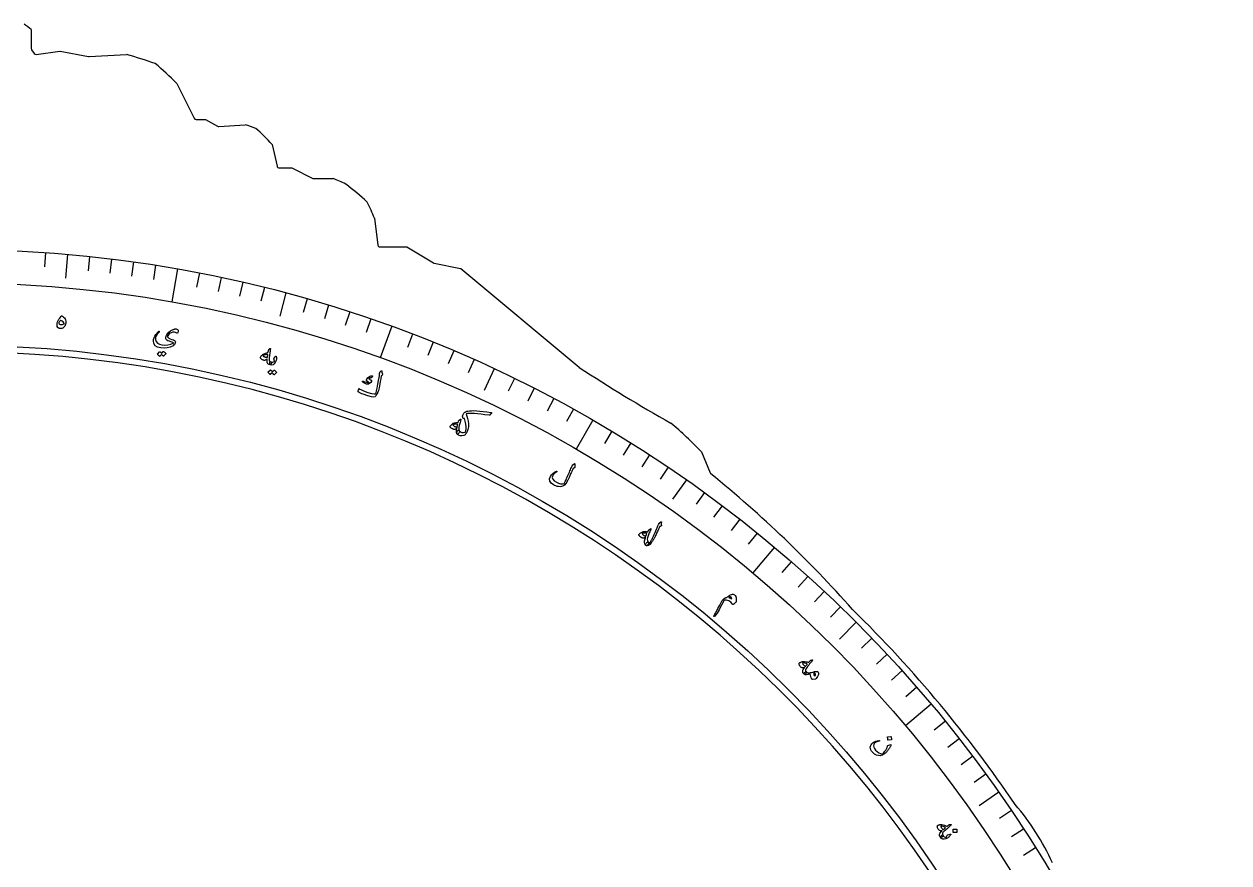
# Model space of a CAD drawing. Header units: millimetres. Extents: x -88 to 88, y -88 to 103.
# Drawn here: x 4.6 to 87.6, y 45.4 to 103.1 of the extents above; entities that cross this region are included whole.
import ezdxf

# ---------------------------------------------------------------- set-up
doc = ezdxf.new("R2010")
doc.units = ezdxf.units.MM
for name, color, linetype in [('CUT_INNER', 6, 'Continuous'), ('CUT_OUTER', 1, 'Continuous'), ('ENGRAVE', 7, 'Continuous'), ('ENGRAVE_FINE', 8, 'Continuous'), ('TEXT', 5, 'Continuous')]:
    doc.layers.add(name, color=color, linetype=linetype)

msp = doc.modelspace()

# ---------------------------------------------------------------- linework, layer by layer
at = {"layer": 'CUT_INNER'}
msp.add_arc((0, 0), 80.52, 110.390625, 87.539062, dxfattribs=at)
at = {"layer": 'CUT_OUTER'}
for points in [[(5.139, 102.6889), (5.1392, 102.6851), (5.1392, 101.3739)], [(5.1644, 101.2907), (5.334, 101.0366)], [(5.48, 100.9714), (7.1134, 101.2047), (7.1174, 101.2051), (7.1215, 101.2045), (9.0784, 100.8372), (9.0958, 100.8349), (9.1132, 100.8348), (11.6893, 100.9578), (11.6925, 100.9579)], [(15.1535, 98.9797), (15.1551, 98.9767), (16.3485, 96.5899)], [(16.4827, 96.507), (17.1279, 96.507), (17.1318, 96.5068), (17.1352, 96.505), (17.9585, 96.0348)], [(18.0429, 96.0154), (19.8483, 96.1354), (19.8519, 96.1354)], [(21.7068, 94.7759), (21.7077, 94.7726), (22.0506, 93.2854)], [(22.1968, 93.1691), (23.0631, 93.1691), (23.0665, 93.169), (23.0697, 93.1676), (24.5186, 92.4431)], [(24.5857, 92.4273), (25.906, 92.4273), (25.9098, 92.4271)], [(28.7538, 89.7072), (28.7545, 89.7036), (28.9849, 87.8604)], [(29.1337, 87.729), (30.9761, 87.729), (30.9795, 87.7288), (30.9824, 87.7272), (32.8114, 86.6292)], [(32.8592, 86.6107), (34.6842, 86.246), (34.6878, 86.2451), (34.6907, 86.2429), (42.8395, 79.4527), (42.8483, 79.4459)], [(51.2545, 73.6348), (51.2562, 73.6312), (51.8611, 72.1806)]]:
    msp.add_lwpolyline(points, dxfattribs=at)
for centre, radius, start, end in [((0.8608, 97.5028), 6.723, 50.479693, 55.740551), ((5.2892, 101.3739), 0.15, 180, 213.721462), ((5.4588, 101.1199), 0.15, 213.721462, 278.130102), ((5.6494, 78.1646), 23.5807, 70.113319, 75.150982), ((2.0546, 86.1812), 18.3134, 44.335315, 50.63229), ((16.4827, 96.657), 0.15, 206.565051, 270), ((18.0329, 96.1651), 0.15, 240.267662, 273.801441), ((17.6873, 88.4047), 8.0281, 68.774893, 74.357478), ((9.0762, 83.2485), 17.1001, 42.385367, 47.659722), ((22.1968, 93.3191), 0.15, 192.983158, 270), ((24.5857, 92.5773), 0.15, 243.434949, 270), ((22.6931, 83.731), 9.2719, 63.876199, 69.700568), ((14.7414, 76.106), 19.9804, 47.424843, 52.965078), ((16.3004, 84.8365), 13.3721, 21.361041, 26.578419), ((29.1337, 87.879), 0.15, 187.125016, 270), ((32.8886, 86.7578), 0.15, 239.02025, 258.700527), ((97.6163, 162.4331), 99.4304, 236.576933, 240.829687), ((31.3224, 54.5665), 27.5842, 43.731018, 49.72837), ((51.9996, 72.2383), 0.15, 202.634342, 226.588389), ((0.3187, 8.4724), 81.9297, 41.531707, 50.98404), ((0.1334, 0.1172), 87.8225, 39.723364, 45.535304), ((0.0414, 0.0327), 87.9472, 34.128011, 39.727406), ((59.8501, 38.2435), 17.1091, 24.563015, 40.587802)]:
    msp.add_arc(centre, radius, start, end, dxfattribs=at)
at = {"layer": 'ENGRAVE'}
for points in [[(7.6306, 87.218), (7.4872, 85.5787)], [(15.2031, 86.2211), (14.803, 83.9523)], [(22.6599, 84.568), (22.234, 82.9784)], [(29.9443, 82.2712), (29.1563, 80.1063)], [(37.0007, 79.3483), (36.3053, 77.8569)], [(43.7756, 75.8216), (42.6237, 73.8264)], [(50.2173, 71.7177), (49.2734, 70.3697)], [(56.2768, 67.0681), (54.7959, 65.3033)], [(61.908, 61.908), (60.7444, 60.7444)], [(67.0681, 56.2768), (65.3033, 54.7959)], [(71.7177, 50.2173), (70.3697, 49.2734)]]:
    msp.add_lwpolyline(points, dxfattribs=at)
for radius in [87.5512, 85.2474, 80.9688]:
    msp.add_circle((0, 0), radius, dxfattribs=at)
at = {"layer": 'ENGRAVE_FINE'}
for points in [[(6.1073, 87.3379), (6.0384, 86.353)], [(9.1516, 87.0716), (9.0484, 86.0896)], [(10.6698, 86.8986), (10.5495, 85.9186)], [(12.1848, 86.6992), (12.0474, 85.7214)], [(13.696, 86.4733), (13.5416, 85.4981)], [(16.7056, 85.9426), (16.5172, 84.9734)], [(18.2029, 85.638), (17.9976, 84.6722)], [(19.6947, 85.3073), (19.4726, 84.3452)], [(21.1806, 84.9506), (20.9417, 83.9925)], [(24.1324, 84.1596), (23.8602, 83.2105)], [(25.5975, 83.7256), (25.3088, 82.7814)], [(27.0548, 83.2661), (26.7497, 82.3271)], [(28.5039, 82.7813), (28.1824, 81.8477)], [(31.3755, 81.7361), (31.0217, 80.8143)], [(32.7973, 81.1761), (32.4274, 80.2606)], [(34.209, 80.5913), (33.8232, 79.6824)], [(35.6103, 79.982), (35.2087, 79.08)], [(38.3799, 78.6905), (37.9471, 77.8031)], [(39.7474, 78.0087), (39.2992, 77.1289)], [(41.1028, 77.3031), (40.6393, 76.4313)], [(42.4457, 76.574), (41.967, 75.7104)], [(45.0922, 75.046), (44.5837, 74.1997)], [(46.3951, 74.2476), (45.8718, 73.4103)], [(47.6838, 73.4266), (47.146, 72.5985)], [(48.958, 72.5832), (48.4059, 71.7647)], [(51.4613, 70.8304), (50.8809, 70.0316)], [(52.6896, 69.9215), (52.0954, 69.133)], [(53.9019, 68.9913), (53.294, 68.2132)], [(55.0978, 68.0401), (54.4764, 67.2727)], [(57.4388, 66.0757), (56.791, 65.3306)], [(58.5832, 65.0632), (57.9225, 64.3295)], [(59.7098, 64.0309), (59.0364, 63.3088)], [(60.8182, 62.9791), (60.1323, 62.2688)], [(62.9791, 60.8182), (62.2688, 60.1323)], [(64.0309, 59.7098), (63.3088, 59.0364)], [(65.0632, 58.5832), (64.3295, 57.9225)], [(66.0757, 57.4388), (65.3306, 56.791)], [(68.0401, 55.0978), (67.2727, 54.4764)], [(68.9913, 53.9019), (68.2132, 53.294)], [(69.9215, 52.6896), (69.133, 52.0954)], [(70.8304, 51.4613), (70.0316, 50.8809)], [(72.5832, 48.958), (71.7647, 48.4059)], [(73.4266, 47.6838), (72.5985, 47.146)], [(74.2476, 46.3951), (73.4103, 45.8718)]]:
    msp.add_lwpolyline(points, dxfattribs=at)
at = {"layer": 'TEXT'}
for points in [[(7.1938, 82.9768), (7.2157, 82.9847), (7.2397, 82.9846), (7.2659, 82.9766), (7.2941, 82.9607), (7.3628, 82.9055), (7.4195, 82.8445), (7.4642, 82.7778), (7.4967, 82.7054), (7.517, 82.6311), (7.5246, 82.5564), (7.5195, 82.4813), (7.5016, 82.4059), (7.4756, 82.338), (7.4427, 82.2784), (7.4028, 82.2272), (7.3561, 82.1843), (7.3047, 82.151), (7.251, 82.1287), (7.1949, 82.1175), (7.1364, 82.1172), (7.0611, 82.1292), (7.0011, 82.156), (6.9564, 82.1974), (6.927, 82.2536), (6.9122, 82.3202), (6.9113, 82.3951), (6.9243, 82.4785), (6.9512, 82.5702), (6.9905, 82.6645), (7.0402, 82.7529), (7.1003, 82.8354), (7.1708, 82.9121), (7.1733, 82.9158), (7.1754, 82.9222), (7.1772, 82.9315), (7.1785, 82.9436), (7.1804, 82.9567), (7.1836, 82.9666), (7.1881, 82.9733), (7.1938, 82.9768)], [(7.3805, 82.4292), (7.3919, 82.4411), (7.3947, 82.4576), (7.3891, 82.4784), (7.3748, 82.5038), (7.3235, 82.5708), (7.2721, 82.6192), (7.2205, 82.649), (7.1688, 82.6603), (7.1436, 82.658), (7.1195, 82.6467), (7.0964, 82.6263), (7.0744, 82.5968), (7.0561, 82.5646), (7.0439, 82.5358), (7.0379, 82.5105), (7.0381, 82.4888), (7.0518, 82.4476), (7.0787, 82.4167), (7.1188, 82.3961), (7.1721, 82.3858), (7.2319, 82.3844), (7.2865, 82.3912), (7.336, 82.4061), (7.3805, 82.4292)], [(15.1486, 81.8037), (15.0749, 81.8444), (14.9873, 81.8616), (14.8861, 81.8552), (14.7712, 81.8252), (14.6956, 81.7904), (14.6296, 81.7444), (14.5732, 81.6873), (14.5265, 81.619), (14.5206, 81.6048), (14.5175, 81.5894), (14.5174, 81.5729), (14.5202, 81.5552), (14.5493, 81.4965), (14.6067, 81.446), (14.6923, 81.4034), (14.806, 81.3687), (14.9184, 81.3355), (14.9976, 81.2979), (15.0435, 81.2561), (15.0562, 81.2101), (15.042, 81.1214), (15.0102, 81.046), (14.9606, 80.9838), (14.8934, 80.9349), (14.6922, 80.8445), (14.4856, 80.7882), (14.2735, 80.7658), (14.0555, 80.7773), (13.8251, 80.8339), (13.6626, 80.9346), (13.5677, 81.0797), (13.5406, 81.2695), (13.5538, 81.3689), (13.5859, 81.474), (13.637, 81.5846), (13.7071, 81.7007), (13.7302, 81.7324), (13.7534, 81.7629), (13.777, 81.792), (13.8008, 81.8198), (13.825, 81.8464), (13.8499, 81.872), (13.8753, 81.8966), (13.9014, 81.9201), (13.9149, 81.9293), (13.926, 81.9321), (13.9348, 81.9284), (13.9412, 81.9183), (13.9437, 81.9066), (13.9429, 81.8955), (13.9388, 81.885), (13.9313, 81.875), (13.8042, 81.7312), (13.7207, 81.5961), (13.6806, 81.47), (13.6835, 81.3528), (13.7342, 81.2214), (13.8238, 81.1194), (13.9522, 81.0468), (14.1196, 81.0035), (14.3401, 80.9827), (14.544, 80.9927), (14.7314, 81.0338), (14.9024, 81.1059), (14.9132, 81.1127), (14.9182, 81.1205), (14.9175, 81.1294), (14.9111, 81.1393), (14.8816, 81.161), (14.8279, 81.1846), (14.7499, 81.21), (14.6477, 81.2373), (14.5444, 81.2693), (14.4681, 81.3082), (14.4188, 81.3541), (14.3966, 81.4071), (14.3923, 81.4655), (14.3987, 81.5249), (14.4159, 81.5851), (14.4439, 81.6462), (14.5203, 81.7625), (14.616, 81.865), (14.7311, 81.9536), (14.8657, 82.0282), (14.901, 82.0453), (14.9348, 82.0594), (14.9673, 82.0707), (14.9982, 82.0792), (15.0276, 82.0849), (15.0552, 82.0881), (15.0812, 82.0888), (15.1054, 82.087), (15.1966, 82.0613), (15.246, 82.0103), (15.2536, 81.9343), (15.2194, 81.8332), (15.203, 81.8073), (15.1857, 81.7937), (15.1676, 81.7926), (15.1486, 81.8037)], [(14.2215, 80.5283), (14.225, 80.5308), (14.2295, 80.5319), (14.235, 80.5316), (14.2415, 80.5298), (14.2634, 80.5167), (14.2844, 80.5028), (14.3045, 80.4882), (14.3237, 80.4727), (14.3421, 80.4563), (14.3599, 80.4388), (14.3769, 80.4201), (14.3933, 80.4003), (14.3961, 80.3946), (14.3968, 80.389), (14.3954, 80.3835), (14.3918, 80.3781), (14.2446, 80.2143), (14.241, 80.2124), (14.2364, 80.2133), (14.2308, 80.2168), (14.224, 80.223), (14.2196, 80.2284), (14.2122, 80.236), (14.2018, 80.2459), (14.1885, 80.258), (14.172, 80.2725), (14.1523, 80.2897), (14.1294, 80.3094), (14.1032, 80.3317), (13.9877, 80.2045), (13.9828, 80.2009), (13.9772, 80.2008), (13.9711, 80.2042), (13.9643, 80.2111), (13.9585, 80.2171), (13.9492, 80.2262), (13.9364, 80.2385), (13.9202, 80.2538), (13.9003, 80.2722), (13.8762, 80.2938), (13.8482, 80.3187), (13.816, 80.3467), (13.8129, 80.351), (13.8119, 80.3549), (13.813, 80.3584), (13.8161, 80.3616), (13.9637, 80.5185), (13.9672, 80.521), (13.9717, 80.5221), (13.9772, 80.5218), (13.9836, 80.52), (14.0025, 80.51), (14.0206, 80.4989), (14.0379, 80.4869), (14.0544, 80.474), (14.0701, 80.4602), (14.0851, 80.4458), (14.0994, 80.4307), (14.1129, 80.415)], [(21.5603, 80.737), (21.5783, 80.7481), (21.5899, 80.7469), (21.5949, 80.7335), (21.5935, 80.7077), (21.5912, 80.6926), (21.5883, 80.6716), (21.5848, 80.6446), (21.5806, 80.6118), (21.5757, 80.5729), (21.5696, 80.5275), (21.5625, 80.4758), (21.5542, 80.4176), (21.5462, 80.3604), (21.5389, 80.3093), (21.5325, 80.2641), (21.5268, 80.2249), (21.522, 80.1919), (21.5181, 80.1652), (21.5151, 80.1447), (21.513, 80.1305), (21.5019, 80.0407), (21.5013, 79.9687), (21.5112, 79.9145), (21.5317, 79.8783), (21.5485, 79.8618), (21.5705, 79.848), (21.5977, 79.837), (21.6301, 79.8287), (21.6484, 79.8204), (21.6605, 79.8071), (21.6665, 79.7887), (21.6663, 79.7654), (21.6613, 79.7385), (21.6532, 79.7122), (21.642, 79.6864), (21.6278, 79.661), (21.6128, 79.6403), (21.5986, 79.6256), (21.585, 79.6172), (21.5722, 79.6149), (21.5105, 79.6323), (21.4602, 79.6579), (21.4214, 79.692), (21.3939, 79.7344), (21.3763, 79.7905), (21.3681, 79.8604), (21.3691, 79.944), (21.3796, 80.0414), (21.3309, 79.9934), (21.2848, 79.9578), (21.2415, 79.9345), (21.2008, 79.9235), (21.1702, 79.9238), (21.1359, 79.9298), (21.0976, 79.9417), (21.0555, 79.9593), (21.0121, 79.9819), (20.9766, 80.0042), (20.9489, 80.0264), (20.9291, 80.0484), (20.9149, 80.073), (20.9075, 80.0967), (20.9068, 80.1196), (20.9129, 80.1417), (20.9256, 80.168), (20.943, 80.1962), (20.965, 80.2264), (20.9917, 80.2585), (21.0204, 80.2903), (21.0447, 80.3152), (21.0648, 80.3333), (21.0805, 80.3446), (21.1621, 80.3862), (21.2489, 80.4225), (21.3408, 80.4535), (21.4377, 80.4793), (21.4467, 80.5258), (21.455, 80.5658), (21.4625, 80.5993), (21.4692, 80.6263), (21.4765, 80.6485), (21.486, 80.6677), (21.4975, 80.6837), (21.511, 80.6967)], [(21.4158, 80.3298), (21.3215, 80.3232), (21.2386, 80.3062), (21.167, 80.2788), (21.1067, 80.241), (21.1018, 80.235), (21.1003, 80.2287), (21.1022, 80.2222), (21.1076, 80.2154), (21.1297, 80.1982), (21.1544, 80.183), (21.182, 80.1698), (21.2122, 80.1585), (21.2452, 80.1492), (21.281, 80.1418), (21.3195, 80.1365), (21.3608, 80.133), (21.3674, 80.1333), (21.3747, 80.1351), (21.3827, 80.1382), (21.3914, 80.1427), (21.3951, 80.1626), (21.3987, 80.1834), (21.4021, 80.2053), (21.4052, 80.2282), (21.4082, 80.252), (21.4109, 80.277), (21.4134, 80.3029), (21.4158, 80.3298)], [(21.8506, 80.0774), (21.9574, 80.2064), (21.9717, 80.2199), (21.9837, 80.2228), (21.9934, 80.2152), (22.0009, 80.197), (22.01, 80.1463), (22.0138, 80.0949), (22.0123, 80.0429), (22.0055, 79.9903), (21.9932, 79.9368), (21.9751, 79.8822), (21.9513, 79.8264), (21.9218, 79.7695), (21.8547, 79.6785), (21.7741, 79.6225), (21.68, 79.6013), (21.5722, 79.6149), (21.5623, 79.6257), (21.5562, 79.6518), (21.5539, 79.693), (21.5553, 79.7495), (21.5593, 79.7789), (21.5664, 79.802), (21.5765, 79.8189), (21.5897, 79.8295), (21.5987, 79.8325), (21.6085, 79.8333), (21.619, 79.8321), (21.6301, 79.8287), (21.6963, 79.813), (21.7569, 79.8109), (21.812, 79.8223), (21.8617, 79.8473), (21.8642, 79.8496), (21.8658, 79.8532), (21.8665, 79.8579), (21.8662, 79.8639), (21.8661, 79.9), (21.8616, 79.9379), (21.8529, 79.9776), (21.8398, 80.0191), (21.836, 80.0345), (21.8366, 80.0493), (21.8414, 80.0636), (21.8506, 80.0774)], [(21.8501, 79.2507), (21.8538, 79.2528), (21.8584, 79.2535), (21.8639, 79.2526), (21.8702, 79.2502), (21.8909, 79.2351), (21.9107, 79.2193), (21.9294, 79.2027), (21.9472, 79.1855), (21.9641, 79.1674), (21.9802, 79.1483), (21.9955, 79.1281), (22.0101, 79.1068), (22.0124, 79.1009), (22.0125, 79.0952), (22.0106, 79.0899), (22.0065, 79.0848), (21.8439, 78.9358), (21.8402, 78.9342), (21.8357, 78.9355), (21.8303, 78.9395), (21.8242, 78.9463), (21.8202, 78.9521), (21.8136, 78.9604), (21.8041, 78.9713), (21.7919, 78.9846), (21.7767, 79.0007), (21.7586, 79.0196), (21.7375, 79.0415), (21.7134, 79.0662), (21.5859, 78.9506), (21.5807, 78.9474), (21.5751, 78.9478), (21.5693, 78.9518), (21.5632, 78.9593), (21.5579, 78.9659), (21.5494, 78.9758), (21.5378, 78.9892), (21.523, 79.006), (21.5048, 79.0263), (21.4828, 79.0501), (21.457, 79.0775), (21.4274, 79.1085), (21.4247, 79.113), (21.4241, 79.117), (21.4255, 79.1205), (21.4289, 79.1234), (21.5912, 79.2655), (21.5949, 79.2676), (21.5995, 79.2683), (21.605, 79.2675), (21.6113, 79.2651), (21.6292, 79.2533), (21.6463, 79.2406), (21.6625, 79.227), (21.6778, 79.2125), (21.6922, 79.1973), (21.7059, 79.1815), (21.7188, 79.1651), (21.7309, 79.1482)], [(29.2545, 79.1788), (29.2586, 79.1492), (29.2637, 79.1206), (29.2699, 79.0932), (29.2771, 79.0668), (29.2856, 79.0414), (29.2954, 79.017), (29.3065, 78.9936), (29.319, 78.9712), (29.3228, 78.9598), (29.3214, 78.9487), (29.3147, 78.9379), (29.3028, 78.9274), (29.235, 78.8738), (29.2281, 78.8678), (29.2228, 78.8625), (29.2191, 78.858), (29.217, 78.8542), (29.1861, 78.6528), (29.1566, 78.4713), (29.1288, 78.3097), (29.1027, 78.1681), (29.0782, 78.0464), (29.0553, 77.9451), (29.0339, 77.864), (29.0142, 77.8031), (28.972, 77.6901), (28.9567, 77.6551), (28.9395, 77.6205), (28.9206, 77.5864), (28.8999, 77.5529), (28.8773, 77.5199), (28.8526, 77.4874), (28.8259, 77.4556), (28.7971, 77.4244), (28.7076, 77.3954), (28.5414, 77.4147), (28.2984, 77.4818), (27.9782, 77.5959), (27.8796, 77.6353), (27.7892, 77.6742), (27.7071, 77.7127), (27.6332, 77.7507), (27.6272, 77.7563), (27.6238, 77.7626), (27.6229, 77.7696), (27.6245, 77.7773), (27.635, 77.8136), (27.6448, 77.8465), (27.654, 77.8761), (27.6624, 77.9023), (27.6702, 77.9255), (27.6775, 77.9459), (27.6844, 77.9635), (27.6907, 77.9784), (27.6948, 77.9866), (27.6995, 77.9903), (27.7049, 77.9895), (27.711, 77.9843), (27.7593, 77.9487), (27.8246, 77.9118), (27.9071, 77.8736), (28.0067, 77.8341), (28.3075, 77.7254), (28.5477, 77.6537), (28.7277, 77.6196), (28.8476, 77.6236), (28.8735, 77.6938), (28.9066, 77.8267), (28.9469, 78.0223), (28.994, 78.2806), (29.0389, 78.5401), (29.0719, 78.7366), (29.0932, 78.8703), (29.1028, 78.941), (29.1048, 78.9606), (29.1068, 78.9789), (29.1086, 78.9959), (29.1102, 79.0117), (29.1117, 79.0261), (29.1129, 79.0389), (29.1139, 79.0502), (29.1146, 79.0599), (29.1176, 79.0806), (29.1238, 79.0992), (29.1331, 79.1155), (29.1457, 79.1298), (29.2227, 79.2011), (29.2285, 79.2056), (29.2339, 79.2081), (29.2389, 79.2084), (29.2434, 79.2065), (29.2479, 79.2014), (29.2512, 79.1951), (29.2534, 79.1876), (29.2545, 79.1788)], [(28.6072, 78.8706), (28.6114, 78.8685), (28.6146, 78.8654), (28.6167, 78.8613), (28.6179, 78.8563), (28.6175, 78.8524), (28.6163, 78.8483), (28.6145, 78.8443), (28.612, 78.8401), (28.5185, 78.7353), (28.508, 78.725), (28.4982, 78.7177), (28.4893, 78.7134), (28.481, 78.7122), (28.4487, 78.7145), (28.4198, 78.7127), (28.3944, 78.7067), (28.3724, 78.6965), (28.3662, 78.6892), (28.3673, 78.6787), (28.3758, 78.6648), (28.3917, 78.6476), (28.4032, 78.6384), (28.4151, 78.6294), (28.4276, 78.6204), (28.4407, 78.6116), (28.4544, 78.6029), (28.469, 78.5942), (28.4844, 78.5855), (28.5006, 78.5768), (28.5509, 78.5309), (28.5516, 78.4738), (28.5028, 78.4057), (28.4045, 78.3263), (28.3683, 78.3052), (28.3351, 78.2906), (28.3048, 78.2824), (28.2776, 78.2806), (28.2498, 78.2846), (28.2133, 78.2953), (28.1681, 78.3127), (28.1141, 78.3369), (28.0868, 78.3498), (28.0612, 78.363), (28.0374, 78.3766), (28.0153, 78.3906), (27.9948, 78.4044), (27.9758, 78.4177), (27.9582, 78.4305), (27.9421, 78.4428), (27.9331, 78.453), (27.9277, 78.463), (27.9257, 78.4726), (27.9273, 78.4821), (27.932, 78.4907), (27.9386, 78.4956), (27.9473, 78.497), (27.958, 78.4946), (27.9912, 78.4852), (28.0287, 78.474), (28.0705, 78.4609), (28.1165, 78.4458), (28.2023, 78.4178), (28.2704, 78.399), (28.3209, 78.3895), (28.3537, 78.3892), (28.3584, 78.3906), (28.3618, 78.3935), (28.3637, 78.3979), (28.3642, 78.4037), (28.3633, 78.4078), (28.3607, 78.4122), (28.3561, 78.4169), (28.3497, 78.422), (28.2881, 78.4626), (28.2628, 78.4809), (28.2424, 78.5), (28.2269, 78.52), (28.2163, 78.5408), (28.209, 78.5633), (28.2076, 78.5844), (28.2119, 78.6041), (28.2219, 78.6224), (28.3115, 78.738), (28.4056, 78.8179), (28.5042, 78.8621), (28.6072, 78.8706)], [(36.7784, 76.3429), (36.8033, 76.3359), (36.815, 76.3233), (36.8135, 76.305), (36.7988, 76.2812), (36.7269, 76.1956), (36.7073, 76.1744), (36.6886, 76.1595), (36.6709, 76.1509), (36.6542, 76.1487), (36.3604, 76.1888), (36.0933, 76.2211), (35.853, 76.246), (35.6395, 76.2636), (35.4528, 76.2739), (35.2931, 76.2764), (35.1604, 76.2716), (35.0547, 76.2593), (35.1191, 76.0942), (35.1677, 75.9226), (35.2006, 75.7445), (35.2179, 75.5601), (35.2163, 75.3551), (35.191, 75.176), (35.1424, 75.0228), (35.0705, 74.8954), (35.0277, 74.8431), (34.9866, 74.8029), (34.9471, 74.7748), (34.9093, 74.7589), (34.7723, 74.7359), (34.6523, 74.7401), (34.549, 74.7716), (34.4625, 74.8305), (34.4318, 74.87), (34.4177, 74.9174), (34.4199, 74.9729), (34.4386, 75.0365), (34.4609, 75.0838), (34.485, 75.1154), (34.511, 75.1312), (34.5389, 75.1313), (34.5502, 75.1254), (34.563, 75.1147), (34.5773, 75.0993), (34.5932, 75.0792), (34.6651, 75.0104), (34.7616, 74.9729), (34.8827, 74.9665), (35.0286, 74.9911), (35.0585, 75.1824), (35.055, 75.4004), (35.0177, 75.6451), (34.9462, 75.9164), (34.943, 75.9218), (34.9384, 75.9248), (34.9324, 75.9253), (34.9249, 75.9235), (34.8909, 75.9148), (34.8832, 75.9134), (34.8767, 75.9152), (34.8714, 75.9202), (34.8671, 75.9284), (34.8142, 76.0989), (34.8159, 76.1093), (34.8247, 76.1306), (34.8405, 76.163), (34.8634, 76.2063), (34.8892, 76.2516), (34.913, 76.2878), (34.9346, 76.3148), (34.954, 76.3326), (34.983, 76.3534), (35.0115, 76.3719), (35.0395, 76.3884), (35.067, 76.4026), (35.0942, 76.4149), (35.121, 76.4252), (35.1475, 76.4337), (35.1736, 76.4403), (35.2935, 76.457), (35.4365, 76.4657), (35.6025, 76.4663), (35.7915, 76.4588), (36.0036, 76.4429), (36.2388, 76.4184), (36.4971, 76.3852), (36.7784, 76.3429)], [(34.5932, 75.0792), (34.6029, 75.0478), (34.5993, 75.012), (34.5826, 74.9717), (34.5528, 74.9271), (34.5117, 74.8804), (34.4785, 74.8536), (34.453, 74.8465), (34.4353, 74.8592), (34.4049, 74.9377), (34.3955, 75.0407), (34.4069, 75.1683), (34.4392, 75.3205), (34.3777, 75.2505), (34.324, 75.2026), (34.278, 75.1769), (34.2399, 75.1733), (34.2223, 75.1778), (34.2038, 75.1837), (34.1845, 75.1909), (34.1643, 75.1996), (34.1432, 75.2093), (34.1213, 75.2198), (34.0986, 75.231), (34.0749, 75.2429), (34.0343, 75.2661), (34.0033, 75.2867), (33.9818, 75.3047), (33.9699, 75.32), (33.9595, 75.3543), (33.9573, 75.3844), (33.9633, 75.4106), (33.9776, 75.4326), (34.0448, 75.4972), (34.1002, 75.5461), (34.1439, 75.5794), (34.1759, 75.597), (34.2138, 75.6102), (34.2529, 75.6216), (34.2929, 75.6311), (34.3341, 75.6388), (34.3766, 75.6447), (34.4208, 75.6487), (34.4668, 75.6509), (34.5145, 75.6513), (34.5431, 75.7438), (34.5491, 75.7629), (34.5564, 75.779), (34.5651, 75.7921), (34.5752, 75.8022), (34.6684, 75.8814), (34.684, 75.8893), (34.693, 75.8844), (34.6953, 75.8665), (34.6912, 75.8358), (34.665, 75.7438), (34.6416, 75.6592), (34.6208, 75.582), (34.6028, 75.5122), (34.5877, 75.4498), (34.576, 75.3948), (34.5678, 75.3473), (34.5629, 75.3071), (34.56, 75.2382), (34.564, 75.1772), (34.5751, 75.1242), (34.5932, 75.0792)], [(34.4871, 75.5259), (34.3815, 75.5351), (34.2908, 75.5301), (34.215, 75.5107), (34.1541, 75.4772), (34.1659, 75.4583), (34.1836, 75.4395), (34.2069, 75.4208), (34.2361, 75.4022), (34.2537, 75.3932), (34.2718, 75.3849), (34.2903, 75.3773), (34.3093, 75.3702), (34.3289, 75.3641), (34.3492, 75.3592), (34.3702, 75.3554), (34.3919, 75.3529), (34.4202, 75.3572), (34.4433, 75.3768), (34.4612, 75.4115), (34.4739, 75.4615), (34.4778, 75.4855), (34.4812, 75.5042), (34.4843, 75.5177), (34.4871, 75.5259)], [(42.5079, 72.8177), (42.5154, 72.822), (42.523, 72.8238), (42.5306, 72.8231), (42.5382, 72.8199), (42.5445, 72.8146), (42.5483, 72.8076), (42.5497, 72.7988), (42.5486, 72.7882), (42.5402, 72.7277), (42.537, 72.6731), (42.539, 72.6243), (42.5462, 72.5814), (42.5473, 72.5668), (42.5423, 72.5537), (42.5313, 72.542), (42.5142, 72.5317), (42.5047, 72.5274), (42.4956, 72.5233), (42.4869, 72.5193), (42.4787, 72.5154), (42.4709, 72.5117), (42.4638, 72.5085), (42.4572, 72.5055), (42.4512, 72.503), (42.4407, 72.4981), (42.4309, 72.4906), (42.4218, 72.4806), (42.4134, 72.4681), (42.3945, 72.4299), (42.3744, 72.3879), (42.3532, 72.3421), (42.3308, 72.2925), (42.3072, 72.2393), (42.2821, 72.1824), (42.2557, 72.1218), (42.2278, 72.0577), (42.2008, 71.9932), (42.175, 71.9328), (42.1504, 71.8765), (42.1269, 71.8244), (42.1046, 71.7762), (42.0836, 71.7317), (42.0639, 71.691), (42.0454, 71.6539), (41.9863, 71.5468), (41.9191, 71.4519), (41.8438, 71.3693), (41.7604, 71.2989), (41.6993, 71.2646), (41.624, 71.244), (41.5343, 71.237), (41.4304, 71.2436), (41.3238, 71.2608), (41.2282, 71.2847), (41.1436, 71.3153), (41.0699, 71.3526), (40.9051, 71.4802), (40.8156, 71.6217), (40.8014, 71.7774), (40.8627, 71.9474), (40.9376, 72.0575), (41.0321, 72.1533), (41.1461, 72.2348), (41.2799, 72.3018), (41.289, 72.3049), (41.297, 72.3055), (41.3038, 72.3035), (41.3096, 72.299), (41.3149, 72.2926), (41.318, 72.2864), (41.3192, 72.2802), (41.3182, 72.2742), (41.3154, 72.2661), (41.311, 72.2592), (41.3053, 72.2534), (41.298, 72.2489), (41.1943, 72.1815), (41.1141, 72.1194), (41.0572, 72.0628), (41.0236, 72.0116), (40.9941, 71.877), (41.0254, 71.7534), (41.1174, 71.6406), (41.2701, 71.5384), (41.4222, 71.4712), (41.5647, 71.4367), (41.6976, 71.4349), (41.8211, 71.4658), (41.8412, 71.5039), (41.8637, 71.5489), (41.8887, 71.6009), (41.9161, 71.6598), (41.9459, 71.7259), (41.978, 71.7993), (42.0125, 71.8801), (42.0492, 71.9683), (42.0881, 72.0587), (42.1267, 72.1475), (42.165, 72.2346), (42.2031, 72.3202), (42.241, 72.404), (42.279, 72.486), (42.3169, 72.5663), (42.3549, 72.6448), (42.3884, 72.7221), (42.3936, 72.7301), (42.3993, 72.7371), (42.4056, 72.7431), (42.4123, 72.7481)], [(48.4533, 68.8088), (48.4638, 68.8159), (48.4737, 68.8193), (48.4829, 68.8191), (48.4914, 68.8152), (48.4973, 68.8093), (48.5009, 68.8016), (48.5022, 68.7923), (48.5011, 68.7812), (48.4903, 68.7276), (48.4865, 68.6762), (48.4897, 68.6271), (48.4997, 68.5803), (48.5008, 68.562), (48.4955, 68.5464), (48.4837, 68.5334), (48.4654, 68.5232), (48.4545, 68.5188), (48.4436, 68.5145), (48.4325, 68.5103), (48.4213, 68.5061), (48.4101, 68.502), (48.399, 68.4978), (48.3881, 68.4935), (48.3772, 68.489), (48.3646, 68.4688), (48.3357, 68.4076), (48.2905, 68.3057), (48.2288, 68.163), (48.195, 68.0844), (48.1629, 68.011), (48.1324, 67.9425), (48.1036, 67.8792), (48.0764, 67.8211), (48.0508, 67.7684), (48.0268, 67.7212), (48.0044, 67.6795), (47.9824, 67.6408), (47.9596, 67.6026), (47.9361, 67.565), (47.9119, 67.5279), (47.8868, 67.4912), (47.8607, 67.4548), (47.8338, 67.4186), (47.8059, 67.3828), (47.704, 67.2685), (47.6118, 67.1968), (47.5292, 67.1676), (47.4563, 67.181), (47.4286, 67.1994), (47.4124, 67.2225), (47.4077, 67.2503), (47.4145, 67.2827), (47.4297, 67.3159), (47.45, 67.3458), (47.4755, 67.3724), (47.5062, 67.3958), (47.5385, 67.4146), (47.5661, 67.4235), (47.5891, 67.4226), (47.6073, 67.4118), (47.6199, 67.4014), (47.6313, 67.3922), (47.6414, 67.384), (47.6502, 67.377), (47.658, 67.3712), (47.6651, 67.3668), (47.6715, 67.3638), (47.6773, 67.3623), (47.7074, 67.3858), (47.7426, 67.4291), (47.7828, 67.4923), (47.828, 67.5752), (47.8533, 67.6256), (47.8816, 67.6839), (47.9128, 67.7501), (47.9469, 67.8243), (47.9841, 67.9063), (48.0247, 67.9964), (48.0686, 68.0945), (48.1159, 68.2006), (48.1618, 68.3044), (48.202, 68.3958), (48.2363, 68.4748), (48.2648, 68.5412), (48.2877, 68.5951), (48.3051, 68.6363), (48.317, 68.6648), (48.3234, 68.6806), (48.3332, 68.7002), (48.3467, 68.7191), (48.3639, 68.7373), (48.3847, 68.7548), (48.3962, 68.7628), (48.4068, 68.7705), (48.4166, 68.7778), (48.4256, 68.7847), (48.4338, 68.7913), (48.4411, 68.7975), (48.4476, 68.8033), (48.4533, 68.8088)], [(47.547, 67.7222), (47.53, 67.6249), (47.5347, 67.5405), (47.5611, 67.469), (47.6093, 67.4104), (47.6219, 67.3935), (47.6267, 67.3724), (47.6236, 67.3471), (47.6127, 67.3176), (47.6051, 67.3031), (47.5968, 67.2888), (47.5879, 67.2746), (47.5783, 67.2605), (47.5678, 67.2468), (47.5564, 67.2338), (47.5439, 67.2215), (47.5305, 67.2099), (47.5067, 67.1921), (47.4861, 67.181), (47.4689, 67.1766), (47.4548, 67.179), (47.4216, 67.2025), (47.3938, 67.2311), (47.3715, 67.2649), (47.3547, 67.3038), (47.3389, 67.403), (47.347, 67.5204), (47.3789, 67.6561), (47.4346, 67.8099), (47.3614, 67.747), (47.2993, 67.7063), (47.2483, 67.6879), (47.2084, 67.6917), (47.191, 67.6997), (47.173, 67.7089), (47.1545, 67.7192), (47.1355, 67.7305), (47.1158, 67.7431), (47.0953, 67.7569), (47.0741, 67.7721), (47.052, 67.7885), (47.0125, 67.8201), (46.9835, 67.8465), (46.9651, 67.8678), (46.9574, 67.8841), (46.9512, 67.9201), (46.9537, 67.9509), (46.9649, 67.9765), (46.9847, 67.9968), (47.06, 68.051), (47.1208, 68.0912), (47.1672, 68.1175), (47.1991, 68.1298), (47.2365, 68.1379), (47.2762, 68.1438), (47.318, 68.1473), (47.3619, 68.1486), (47.4081, 68.1476), (47.4565, 68.1443), (47.507, 68.1387), (47.5597, 68.1308), (47.6039, 68.22), (47.6098, 68.2304), (47.6152, 68.2399), (47.6202, 68.2486), (47.6248, 68.2564), (47.6293, 68.2633), (47.6339, 68.2689), (47.6386, 68.2733), (47.6434, 68.2765), (47.7501, 68.3431), (47.7672, 68.3499), (47.7753, 68.3435), (47.7746, 68.3238), (47.7649, 68.2907), (47.7281, 68.2132), (47.6942, 68.1374), (47.6631, 68.0634), (47.635, 67.9911), (47.6094, 67.9207), (47.5862, 67.8525), (47.5654, 67.7863), (47.547, 67.7222)], [(47.5067, 68.0118), (47.4893, 68.0175), (47.4711, 68.0231), (47.452, 68.0286), (47.432, 68.0339), (47.4111, 68.0385), (47.389, 68.0421), (47.3658, 68.0445), (47.3415, 68.0459), (47.3175, 68.047), (47.2941, 68.0467), (47.2711, 68.0448), (47.2486, 68.0415), (47.2267, 68.0367), (47.2056, 68.0302), (47.1852, 68.0221), (47.1655, 68.0123), (47.1971, 67.9595), (47.2448, 67.9145), (47.3088, 67.8773), (47.3891, 67.8477), (47.4049, 67.8478), (47.4209, 67.8548), (47.4374, 67.8686), (47.4541, 67.8894)], [(52.9902, 63.6175), (53.0205, 63.6435), (53.0515, 63.6686), (53.0833, 63.6929), (53.1157, 63.7164), (53.149, 63.7386), (53.1831, 63.7591), (53.218, 63.778), (53.2537, 63.7952), (53.3235, 63.822), (53.3851, 63.837), (53.4383, 63.84), (53.4832, 63.8311), (53.5369, 63.7999), (53.5804, 63.747), (53.6138, 63.6725), (53.6369, 63.5764), (53.6415, 63.5479), (53.6453, 63.5194), (53.6482, 63.4908), (53.6502, 63.4621), (53.6514, 63.4333), (53.652, 63.4042), (53.652, 63.3748), (53.6513, 63.3451), (53.6499, 63.3287), (53.6464, 63.3146), (53.6407, 63.3027), (53.6329, 63.293), (53.5941, 63.26), (53.5592, 63.2308), (53.5283, 63.2052), (53.5014, 63.1834), (53.4788, 63.1655), (53.461, 63.1519), (53.448, 63.1424), (53.4398, 63.1372), (53.4269, 63.1332), (53.4152, 63.1338), (53.4046, 63.1391), (53.3952, 63.1491), (53.2672, 63.2921), (53.1306, 63.3864), (52.9857, 63.4318), (52.8327, 63.4284), (52.8186, 63.4242), (52.807, 63.4178), (52.7981, 63.4092), (52.7918, 63.3985), (52.7187, 63.2435), (52.6398, 63.0845), (52.555, 62.9217), (52.4644, 62.7549), (52.336, 62.5358), (52.2335, 62.3865), (52.157, 62.3069), (52.1066, 62.2969), (52.0985, 62.3077), (52.098, 62.3233), (52.1052, 62.3438), (52.1199, 62.3692), (52.154, 62.4193), (52.1881, 62.4725), (52.2222, 62.5291), (52.2562, 62.5889), (52.2902, 62.6516), (52.3245, 62.717), (52.3589, 62.785), (52.3935, 62.8557), (52.5096, 63.0927), (52.6076, 63.2755), (52.6876, 63.4041), (52.7498, 63.4782), (52.7839, 63.5083), (52.8171, 63.5347), (52.8493, 63.5572), (52.8805, 63.576), (52.9104, 63.5912), (52.9387, 63.6032), (52.9653, 63.612), (52.9902, 63.6175)], [(53.1467, 63.6056), (53.1702, 63.5983), (53.1942, 63.5895), (53.2186, 63.5794), (53.2435, 63.5679), (53.2687, 63.5551), (53.2941, 63.5412), (53.3197, 63.526), (53.3455, 63.5096), (53.3338, 63.5619), (53.3191, 63.6017), (53.3016, 63.629), (53.2813, 63.6438), (53.249, 63.6517), (53.2158, 63.648), (53.1817, 63.6326), (53.1467, 63.6056)], [(58.8654, 59.3142), (58.8865, 59.3149), (58.896, 59.3081), (58.8937, 59.2939), (58.8796, 59.2723), (58.8701, 59.2603), (58.8571, 59.2435), (58.8407, 59.2219), (58.8208, 59.1955), (58.7971, 59.1642), (58.7693, 59.1278), (58.7373, 59.0865), (58.7013, 59.0401), (58.6658, 58.9946), (58.6341, 58.9538), (58.606, 58.9178), (58.5816, 58.8866), (58.561, 58.8604), (58.5443, 58.8391), (58.5316, 58.8229), (58.5227, 58.8116), (58.4683, 58.7392), (58.432, 58.677), (58.4137, 58.6251), (58.4134, 58.5835), (58.4198, 58.5608), (58.4321, 58.5379), (58.4502, 58.5148), (58.4742, 58.4915), (58.4859, 58.4753), (58.4898, 58.4577), (58.4858, 58.4388), (58.4741, 58.4186), (58.4563, 58.3978), (58.4362, 58.379), (58.4137, 58.3621), (58.3888, 58.3472), (58.3654, 58.3366), (58.3458, 58.3311), (58.3298, 58.3305), (58.3176, 58.3349), (58.2727, 58.3806), (58.2418, 58.4279), (58.225, 58.4767), (58.2223, 58.5272), (58.235, 58.5847), (58.2626, 58.6494), (58.3051, 58.7214), (58.3626, 58.8007), (58.2965, 58.7833), (58.2388, 58.7753), (58.1896, 58.7766), (58.1488, 58.7873), (58.1225, 58.8027), (58.0957, 58.8251), (58.0684, 58.8544), (58.0406, 58.8907), (58.0142, 58.9318), (57.9945, 58.9689), (57.9816, 59.0019), (57.9754, 59.0308), (57.9752, 59.0592), (57.9806, 59.0835), (57.9914, 59.1037), (58.0077, 59.1198), (58.0318, 59.1363), (58.0609, 59.1521), (58.095, 59.1673), (58.1341, 59.1819), (58.1748, 59.1952), (58.2083, 59.2048), (58.2347, 59.2105), (58.254, 59.2125), (58.3455, 59.2079), (58.4388, 59.1962), (58.5339, 59.1775), (58.6309, 59.1516), (58.6618, 59.1875), (58.6889, 59.218), (58.712, 59.2434), (58.7313, 59.2635), (58.7487, 59.2791), (58.7664, 59.291), (58.7844, 59.2992), (58.8026, 59.3037)], [(58.5375, 59.0328), (58.4524, 59.074), (58.372, 59.1005), (58.2963, 59.1124), (58.2252, 59.1096), (58.218, 59.1068), (58.2135, 59.1021), (58.212, 59.0954), (58.2132, 59.0869), (58.2238, 59.061), (58.2377, 59.0355), (58.255, 59.0103), (58.2757, 58.9855), (58.2997, 58.961), (58.327, 58.9368), (58.3578, 58.913), (58.3919, 58.8895), (58.3978, 58.8865), (58.4049, 58.8844), (58.4134, 58.8831), (58.4232, 58.8827), (58.4364, 58.898), (58.4499, 58.9143), (58.4637, 58.9316), (58.4778, 58.9499), (58.4922, 58.9692), (58.507, 58.9894), (58.5221, 59.0106), (58.5375, 59.0328)], [(59.2766, 58.48), (59.3114, 58.4056), (59.3013, 58.3058), (59.2462, 58.1806), (59.1462, 58.03), (59.138, 58.0201), (59.1295, 58.0128), (59.1205, 58.0081), (59.1111, 58.006), (58.8954, 57.9832), (58.8815, 57.9827), (58.8693, 57.986), (58.859, 57.9932), (58.8504, 58.0043), (58.8084, 58.0916), (58.7762, 58.181), (58.7539, 58.2726), (58.7416, 58.3663), (58.5988, 58.3098), (58.4806, 58.2857), (58.3869, 58.294), (58.3176, 58.3349), (58.3137, 58.3433), (58.3142, 58.3566), (58.319, 58.3746), (58.3281, 58.3974), (58.3572, 58.4475), (58.3851, 58.4831), (58.412, 58.5041), (58.4377, 58.5106), (58.4472, 58.5088), (58.4564, 58.505), (58.4654, 58.4992), (58.4742, 58.4915), (58.5204, 58.4588), (58.5775, 58.4386), (58.6455, 58.431), (58.7244, 58.4359), (58.765, 58.4439), (58.8293, 58.4595), (58.9174, 58.4826), (59.0293, 58.5131), (59.1082, 58.5283), (59.1757, 58.5278), (59.2319, 58.5117), (59.2766, 58.48)], [(58.9802, 58.4367), (58.9854, 58.3768), (58.9997, 58.3174), (59.023, 58.2583), (59.0554, 58.1995), (59.0875, 58.2361), (59.1064, 58.2731), (59.1123, 58.3107), (59.1052, 58.3489), (59.0871, 58.3832), (59.0602, 58.4093), (59.0246, 58.4271), (58.9802, 58.4367)], [(64.2849, 54.0488), (64.2893, 54.0484), (64.2935, 54.0463), (64.2976, 54.0424), (64.3015, 54.0367), (64.3178, 53.9872), (64.329, 53.937), (64.335, 53.8862), (64.3359, 53.8348), (64.3347, 53.8286), (64.332, 53.8242), (64.3279, 53.8214), (64.3224, 53.8202), (64.104, 53.7897), (64.0978, 53.7901), (64.0934, 53.7937), (64.0908, 53.8004), (64.09, 53.8103), (64.0892, 53.8188), (64.0878, 53.832), (64.0856, 53.8498), (64.0828, 53.8724), (64.079, 53.8998), (64.0741, 53.9324), (64.068, 53.9702), (64.0608, 54.0131), (64.0605, 54.0193), (64.0617, 54.0235), (64.0645, 54.0259), (64.0689, 54.0264)], [(64.2968, 53.4591), (64.2781, 53.4166), (64.2576, 53.3733), (64.2353, 53.3294), (64.2111, 53.2848), (64.1847, 53.2396), (64.1556, 53.1938), (64.1238, 53.1473), (64.0892, 53.1003), (64.0536, 53.0549), (64.0165, 53.012), (63.9781, 52.9715), (63.9382, 52.9335), (63.8967, 52.8978), (63.8536, 52.8643), (63.8089, 52.8331), (63.7625, 52.8041), (63.7111, 52.777), (63.6602, 52.7559), (63.6099, 52.7409), (63.5602, 52.7319), (63.4293, 52.7328), (63.2996, 52.7691), (63.1711, 52.8407), (63.0435, 52.9476), (62.965, 53.0364), (62.9102, 53.126), (62.879, 53.2165), (62.8716, 53.3079), (62.8876, 53.3951), (62.9237, 53.4766), (62.98, 53.5524), (63.0565, 53.6224), (63.1492, 53.6829), (63.2488, 53.7286), (63.3554, 53.7595), (63.4689, 53.7755), (63.4836, 53.7753), (63.4944, 53.772), (63.5012, 53.7659), (63.5041, 53.7568), (63.5035, 53.7456), (63.4968, 53.7369), (63.4839, 53.7306), (63.4649, 53.7269), (63.3324, 53.6946), (63.229, 53.6464), (63.1547, 53.5826), (63.1094, 53.5031), (63.0938, 53.4149), (63.1084, 53.3214), (63.1531, 53.2227), (63.2279, 53.1185), (63.3388, 53.0098), (63.4584, 52.9303), (63.5868, 52.8797), (63.724, 52.8583), (63.7279, 52.8587), (63.7325, 52.8605), (63.738, 52.8638), (63.7442, 52.8686), (63.7894, 52.9107), (63.8364, 52.9666), (63.885, 53.0364), (63.9353, 53.1201), (63.9593, 53.1637), (63.9813, 53.2048), (64.0011, 53.2434), (64.0188, 53.2794), (64.0343, 53.313), (64.0471, 53.344), (64.0575, 53.3726), (64.0653, 53.3986), (64.0699, 53.4116), (64.0757, 53.4217), (64.0828, 53.4288), (64.0911, 53.433), (64.2787, 53.4924), (64.2913, 53.4938), (64.2985, 53.4888), (64.3003, 53.4772), (64.2968, 53.4591)], [(68.4129, 47.9895), (68.4338, 47.9864), (68.4419, 47.978), (68.4371, 47.9645), (68.4195, 47.9457), (68.408, 47.9356), (68.3923, 47.9213), (68.3723, 47.9029), (68.348, 47.8805), (68.3192, 47.8538), (68.2854, 47.823), (68.2466, 47.7879), (68.2029, 47.7487), (68.16, 47.7101), (68.1216, 47.6755), (68.0876, 47.6451), (68.0581, 47.6187), (68.0332, 47.5965), (68.013, 47.5785), (67.9975, 47.5648), (67.9868, 47.5553), (67.9205, 47.4936), (67.8738, 47.4388), (67.8466, 47.3909), (67.839, 47.35), (67.8413, 47.3266), (67.8493, 47.3019), (67.8631, 47.2759), (67.8826, 47.2488), (67.8912, 47.2307), (67.8919, 47.2127), (67.8847, 47.1948), (67.8696, 47.177), (67.8484, 47.1597), (67.8253, 47.1447), (67.8002, 47.1321), (67.773, 47.1218), (67.7482, 47.1155), (67.7278, 47.1135), (67.712, 47.1157), (67.7008, 47.1222), (67.6646, 47.1752), (67.6426, 47.2272), (67.6347, 47.2782), (67.641, 47.3283), (67.6636, 47.3827), (67.7022, 47.4415), (67.7568, 47.5049), (67.8273, 47.5727), (67.7592, 47.5673), (67.701, 47.5696), (67.6528, 47.5796), (67.6146, 47.5973), (67.5914, 47.6172), (67.5689, 47.6439), (67.5472, 47.6776), (67.5263, 47.7182), (67.5075, 47.7634), (67.4947, 47.8033), (67.4878, 47.8381), (67.4868, 47.8677), (67.4917, 47.8956), (67.5012, 47.9186), (67.5154, 47.9366), (67.5343, 47.9496), (67.5609, 47.9615), (67.5924, 47.972), (67.6286, 47.9809), (67.6697, 47.9884), (67.7121, 47.9943), (67.7468, 47.9977), (67.7738, 47.9987), (67.7931, 47.9973), (67.8824, 47.9766), (67.9722, 47.9487), (68.0625, 47.9134), (68.1533, 47.8708), (68.1901, 47.9006), (68.2221, 47.926), (68.2494, 47.9468), (68.2719, 47.9632), (68.2919, 47.9755), (68.3114, 47.9841), (68.3305, 47.989), (68.3492, 47.9902)], [(68.2113, 47.2975), (68.376, 47.3277), (68.3956, 47.3289), (68.4067, 47.3234), (68.4093, 47.3113), (68.4033, 47.2926), (68.3777, 47.2478), (68.3476, 47.2061), (68.313, 47.1672), (68.274, 47.1313), (68.2301, 47.0982), (68.1812, 47.068), (68.1271, 47.0406), (68.068, 47.0159), (67.9581, 46.9894), (67.8603, 46.9982), (67.7745, 47.0425), (67.7008, 47.1222), (67.7001, 47.1369), (67.7122, 47.1607), (67.7369, 47.1938), (67.7744, 47.2362), (67.7963, 47.2561), (67.8165, 47.2693), (67.8351, 47.2757), (67.8521, 47.2754), (67.8609, 47.2718), (67.8689, 47.2662), (67.8762, 47.2585), (67.8826, 47.2488), (67.9231, 47.1942), (67.9682, 47.1536), (68.0178, 47.1269), (68.0719, 47.1142), (68.0753, 47.1143), (68.0788, 47.116), (68.0824, 47.1192), (68.086, 47.124), (68.1091, 47.1517), (68.1301, 47.1836), (68.1489, 47.2196), (68.1656, 47.2598), (68.1726, 47.274), (68.1825, 47.2851), (68.1954, 47.2929), (68.2113, 47.2975)], [(68.0404, 47.7704), (67.964, 47.8259), (67.8895, 47.8662), (67.817, 47.8913), (67.7466, 47.9011), (67.739, 47.8996), (67.7338, 47.8958), (67.7311, 47.8895), (67.7308, 47.8808), (67.7367, 47.8535), (67.7459, 47.8259), (67.7584, 47.7981), (67.7744, 47.77), (67.7937, 47.7417), (67.8164, 47.7131), (67.8424, 47.6842), (67.8718, 47.655), (67.8771, 47.651), (67.8838, 47.6476), (67.8919, 47.6449), (67.9015, 47.6428), (67.9171, 47.6555), (67.9333, 47.6692), (67.9499, 47.6838), (67.967, 47.6993), (67.9846, 47.7157), (68.0027, 47.733), (68.0213, 47.7513), (68.0404, 47.7704)], [(68.8045, 47.6816), (68.8088, 47.6808), (68.8128, 47.6783), (68.8165, 47.6741), (68.8199, 47.6681), (68.8314, 47.6174), (68.8378, 47.5665), (68.839, 47.5155), (68.835, 47.4643), (68.8332, 47.4584), (68.8301, 47.4542), (68.8258, 47.4517), (68.8202, 47.4511), (68.6002, 47.4407), (68.594, 47.4417), (68.59, 47.4457), (68.588, 47.4526), (68.5881, 47.4624), (68.5882, 47.4709), (68.588, 47.4842), (68.5876, 47.5021), (68.5868, 47.5248), (68.5857, 47.5524), (68.5838, 47.5852), (68.5814, 47.6233), (68.5783, 47.6666), (68.5785, 47.6728), (68.5801, 47.6769), (68.5831, 47.679), (68.5876, 47.6791)]]:
    msp.add_lwpolyline(points, close=True, dxfattribs=at)

doc.saveas('drawing.dxf')
